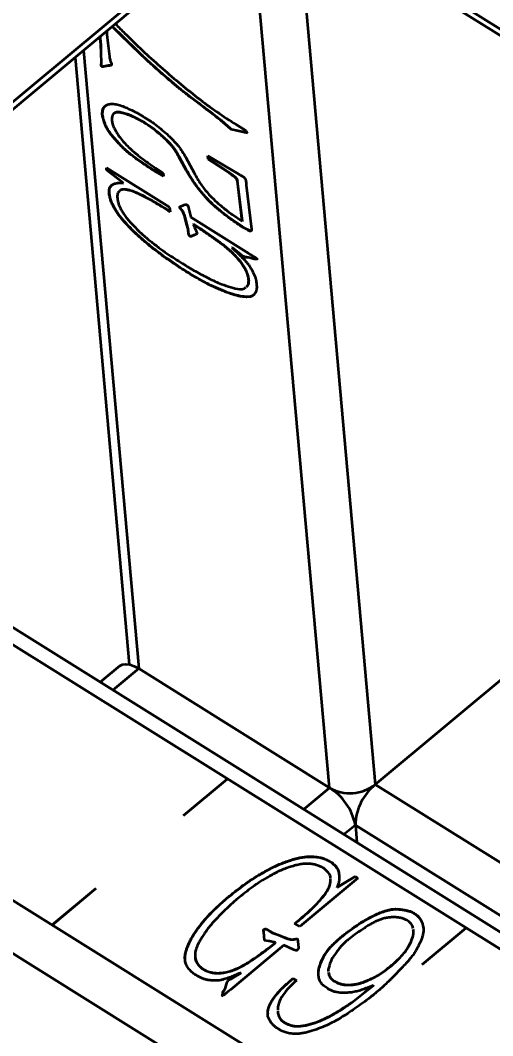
# Model space of a CAD drawing. Header units: millimetres. Extents: x 0 to 14850, y 0 to 10716.
# Drawn here: x 6402 to 6888, y 8646 to 9688 of the extents above; entities that cross this region are included whole.
import ezdxf

# ---------------------------------------------------------------- set-up
doc = ezdxf.new("R2010")
doc.units = ezdxf.units.MM
doc.header["$LTSCALE"] = 50
doc.layers.add('迈迪拼图', color=7, linetype='Continuous', lineweight=0)
doc.styles.add('SLDTEXTSTYLE4', font='SIMSUN.TTC')
doc.dimstyles.new('SLDDIMSTYLE0', dxfattribs={"dimtxt": 175, "dimasz": 175, "dimexe": 0, "dimexo": 0.0625, "dimgap": 43.75, "dimtad": 2, "dimlfac": 0.3, "dimrnd": 1e-09, "dimzin": 12, "dimdsep": 46, "dimtxsty": 'SLDTEXTSTYLE4', "dimsah": 1, "dimcen": 0.09, "dimadec": 0, "dimazin": 3, "dimtfac": 1, "dimtdec": 3, "dimtofl": 0, "dimtmove": 0, "dimatfit": 3, "dimfxl": 0, "dimfrac": 2, "dimtolj": 1, "dimtzin": 12, "dimarcsym": 0})

# ---------------------------------------------------------------- blocks, each defined once
blk = doc.blocks.new('_D_1')
at = {"layer": '迈迪拼图'}
for p, q in [((6609.8, 10380.1), (6072.1, 10715.7)), ((1944.5, 7226.8), (6108.9, 10692.8)), ((2445.4, 6914.1), (1907.8, 7249.7))]:
    blk.add_line(p, q, dxfattribs=at)
for points in [[(6108.9, 10692.8), (5973.5, 10615.1), (6007.9, 10573.7)], [(1944.5, 7226.8), (2079.9, 7304.4), (2045.5, 7345.8)]]:
    blk.add_solid(points, dxfattribs=at)
at = {"layer": '迈迪拼图', "insert": (3739.9, 8986), "char_height": 175, "attachment_point": 1, "rotation": 39.7708, "style": 'SLDTEXTSTYLE4'}
blk.add_mtext('1850', dxfattribs=at)

msp = doc.modelspace()

# ---------------------------------------------------------------- linework, layer by layer
at = {"color": 8, "linetype": 'Continuous', "lineweight": 35}
for p, q in [((6024.099, 9296.133), (6660.376, 9825.71)), ((6660.376, 9825.71), (8275.575, 8817.471)), ((6719.995, 8900.471), (6639.487, 9800.64)), ((6686.608, 9802.828), (6767.004, 8903.913)), ((6467.256, 9657.291), (6524.002, 9022.813)), ((7409.73, 8096.823), (5659.155, 9189.568)), ((6524.002, 9022.813), (6497.411, 9000.682)), ((6693.404, 8878.339), (6719.995, 8900.471)), ((6767.004, 8903.913), (7688.398, 8328.76)), ((6746.545, 8862.238), (6734.825, 8852.483)), ((7651.018, 8297.648), (6746.545, 8862.238))]:
    msp.add_line(p, q, dxfattribs=at)
at = {"color": 7, "linetype": 'Continuous', "lineweight": 35}
for p, q in [((6029.375, 9292.84), (6657.201, 9815.383)), ((6665.235, 9816.169), (8271.106, 8813.752)), ((6504.583, 9673.93), (6496.614, 9681.726)), ((6504.809, 9674.117), (6496.839, 9681.913)), ((6504.809, 9674.117), (6504.583, 9673.93)), ((6526.64, 9652.535), (6504.583, 9673.93)), ((6526.865, 9652.722), (6504.809, 9674.117)), ((6492.55, 9661.952), (6493.974, 9650.895)), ((6458.618, 9650.102), (6514.344, 9027.022)), ((6485.604, 9653.497), (6485.379, 9653.31)), ((6485.619, 9645.754), (6485.379, 9653.31)), ((6485.844, 9645.941), (6485.604, 9653.497)), ((6526.865, 9652.722), (6526.64, 9652.535)), ((6485.524, 9641.577), (6485.619, 9645.754)), ((6485.749, 9641.764), (6485.524, 9641.577)), ((6485.844, 9645.941), (6485.619, 9645.754)), ((6485.749, 9641.764), (6485.844, 9645.941)), ((6492.772, 9641.477), (6487.441, 9640.38)), ((6487.666, 9640.567), (6487.441, 9640.38)), ((6492.997, 9641.664), (6487.666, 9640.567)), ((6492.997, 9641.664), (6492.772, 9641.477)), ((6494.831, 9646.563), (6495.992, 9643.704)), ((6486.825, 9591.883), (6486.6, 9591.696)), ((6516.159, 9590.299), (6515.934, 9590.112)), ((6608.919, 9585.215), (6608.694, 9585.028)), ((6615.563, 9579.045), (6608.694, 9585.028)), ((6615.788, 9579.232), (6608.919, 9585.215)), ((6615.788, 9579.232), (6615.563, 9579.045)), ((6624.198, 9581.061), (6634.492, 9574.635)), ((6619.454, 9576.097), (6619.229, 9575.909)), ((6635.591, 9572.475), (6619.229, 9575.909)), ((6635.457, 9572.737), (6619.454, 9576.097)), ((6634.492, 9574.635), (6635.591, 9572.475)), ((6565.895, 9547.61), (6565.67, 9547.423)), ((6572.741, 9534.315), (6565.67, 9547.423)), ((6572.966, 9534.503), (6565.895, 9547.61)), ((6572.496, 9547.179), (6580.899, 9531.546)), ((6595.166, 9548.908), (6626.694, 9530.294)), ((6595.445, 9545.783), (6595.166, 9548.908)), ((6595.67, 9545.971), (6595.421, 9548.757)), ((6595.67, 9545.971), (6595.445, 9545.783)), ((6616.399, 9531.856), (6595.445, 9545.783)), ((6616.624, 9532.044), (6595.67, 9545.971)), ((6490.833, 9536.862), (6555.76, 9496.334)), ((6491.074, 9534.17), (6490.833, 9536.862)), ((6491.299, 9534.357), (6491.09, 9536.703)), ((6527.473, 9542.125), (6527.248, 9541.938)), ((6541.303, 9536.553), (6549.237, 9531.412)), ((6491.299, 9534.357), (6491.074, 9534.17)), ((6508.319, 9520.864), (6491.074, 9534.17)), ((6508.544, 9521.051), (6491.299, 9534.357)), ((6549.237, 9531.412), (6549.541, 9528.022)), ((6572.966, 9534.503), (6572.741, 9534.315)), ((6616.624, 9532.044), (6616.399, 9531.856)), ((6504.645, 9521.462), (6508.319, 9520.864)), ((6508.544, 9521.051), (6508.319, 9520.864)), ((6625.553, 9523.269), (6625.328, 9523.081)), ((6630.339, 9482.042), (6625.328, 9523.081)), ((6630.564, 9482.23), (6625.553, 9523.269)), ((6634.503, 9519.049), (6639.703, 9473.655)), ((6493.868, 9510.503), (6493.643, 9510.316)), ((6555.76, 9496.334), (6556.431, 9491.459)), ((6565.472, 9496.423), (6571.367, 9499.082)), ((6568.008, 9493.553), (6565.472, 9496.423)), ((6568.233, 9493.74), (6565.751, 9496.549)), ((6568.233, 9493.74), (6568.008, 9493.553)), ((6574.911, 9497.309), (6575.299, 9495.592)), ((6575.299, 9495.592), (6577.483, 9486.163)), ((6571.628, 9486.129), (6571.403, 9485.941)), ((6573.133, 9479.338), (6571.403, 9485.941)), ((6573.358, 9479.525), (6571.628, 9486.129)), ((6577.483, 9486.163), (6637.156, 9448.914)), ((6618.145, 9484.678), (6617.92, 9484.491)), ((6620.251, 9488.779), (6630.339, 9482.042)), ((6573.358, 9479.525), (6573.133, 9479.338)), ((6574.724, 9473.92), (6573.133, 9479.338)), ((6574.949, 9474.107), (6573.358, 9479.525)), ((6574.949, 9474.107), (6574.724, 9473.92)), ((6575.206, 9468.535), (6574.724, 9473.92)), ((6575.431, 9468.723), (6574.949, 9474.107)), ((6580.187, 9478.872), (6579.962, 9478.684)), ((6587.189, 9473.953), (6579.962, 9478.684)), ((6587.414, 9474.141), (6580.187, 9478.872)), ((6582.55, 9472.613), (6584.21, 9469.034)), ((6587.414, 9474.141), (6587.189, 9473.953)), ((6630.564, 9482.23), (6630.339, 9482.042)), ((6575.431, 9468.723), (6575.206, 9468.535)), ((6584.21, 9469.034), (6578.56, 9466.63)), ((6578.785, 9466.817), (6578.56, 9466.63)), ((6584.175, 9469.11), (6578.785, 9466.817)), ((6619.901, 9454.929), (6619.676, 9454.742)), ((6628.421, 9448.028), (6619.676, 9454.742)), ((6628.646, 9448.215), (6619.901, 9454.929)), ((6549.89, 9445.876), (6549.665, 9445.689)), ((6628.646, 9448.215), (6628.421, 9448.028)), ((6630.861, 9445.845), (6628.421, 9448.028)), ((6631.086, 9446.032), (6628.646, 9448.215)), ((6631.086, 9446.032), (6630.861, 9445.845)), ((6634.571, 9444.924), (6634.346, 9444.737)), ((6638.247, 9444.216), (6634.346, 9444.737)), ((6638.472, 9444.404), (6634.571, 9444.924)), ((6638.472, 9444.404), (6638.247, 9444.216)), ((6641.269, 9443.397), (6638.247, 9444.216)), ((6641.495, 9443.584), (6638.472, 9444.404)), ((6641.495, 9443.584), (6641.269, 9443.397)), ((6637.175, 9421.048), (6636.95, 9420.86)), ((7615.544, 8285.085), (5859.692, 9381.123)), ((7635.246, 8290.422), (5879.395, 9386.46)), ((5679.613, 9231.243), (7435.464, 8135.204)), ((6767.004, 8903.913), (6947.083, 9053.794)), ((6504.729, 9025.494), (6484.558, 9008.705)), ((6524.002, 9022.813), (6719.995, 8900.471)), ((6614.885, 8909.389), (6570.079, 8872.097)), ((6570.104, 8872.081), (6614.909, 8909.374)), ((6614.909, 8909.374), (6614.885, 8909.389)), ((6614.888, 8909.356), (6614.885, 8909.389)), ((6570.079, 8872.097), (6570.104, 8872.081)), ((6746.545, 8862.238), (6748.162, 8844.158)), ((6720.66, 8824.704), (6720.64, 8824.933)), ((6749.108, 8807.781), (6689.453, 8758.13)), ((6727.734, 8798.367), (6746.232, 8809.576)), ((6727.754, 8798.138), (6746.253, 8809.346)), ((6746.232, 8809.576), (6749.108, 8807.781)), ((6746.253, 8809.346), (6746.232, 8809.576)), ((6746.253, 8809.346), (6748.959, 8807.657)), ((6480.062, 8797.175), (6435.256, 8759.883)), ((6435.281, 8759.867), (6480.086, 8797.16)), ((6480.086, 8797.16), (6480.062, 8797.175)), ((6480.065, 8797.142), (6480.062, 8797.175)), ((6638.223, 8804.951), (6638.202, 8805.181)), ((6729.339, 8802.496), (6727.734, 8798.367)), ((6727.754, 8798.138), (6727.734, 8798.367)), ((6805.287, 8772.496), (6805.266, 8772.725)), ((6435.256, 8759.883), (6435.281, 8759.867)), ((6655.235, 8755.451), (6660.986, 8751.861)), ((6655.256, 8755.221), (6655.235, 8755.451)), ((6655.256, 8755.221), (6661.007, 8751.632)), ((6689.453, 8758.13), (6684.184, 8761.086)), ((6747.899, 8758.96), (6747.878, 8759.189)), ((6859.876, 8756.46), (6815.07, 8719.168)), ((6815.095, 8719.153), (6859.901, 8756.445)), ((6859.901, 8756.445), (6859.876, 8756.46)), ((6859.879, 8756.427), (6859.876, 8756.46)), ((6653.351, 8743.8), (6652.35, 8752.739)), ((6657.531, 8743.091), (6653.351, 8743.8)), ((6660.986, 8751.861), (6667.068, 8749.632)), ((6661.007, 8751.632), (6660.986, 8751.861)), ((6661.007, 8751.632), (6667.088, 8749.403)), ((6667.068, 8749.632), (6674.424, 8746.655)), ((6667.088, 8749.403), (6667.068, 8749.632)), ((6667.088, 8749.403), (6674.445, 8746.426)), ((6674.445, 8746.426), (6674.424, 8746.655)), ((6683.279, 8744.977), (6686.952, 8745.914)), ((6683.299, 8744.747), (6683.279, 8744.977)), ((6683.299, 8744.747), (6686.972, 8745.685)), ((6686.952, 8745.914), (6688.154, 8736.47)), ((6686.972, 8745.685), (6686.952, 8745.914)), ((6686.972, 8745.685), (6688.174, 8736.241)), ((6673.032, 8738.878), (6618.204, 8693.245)), ((6657.692, 8736.245), (6664.562, 8741.601)), ((6657.713, 8736.016), (6657.692, 8736.245)), ((6657.713, 8736.016), (6664.582, 8741.371)), ((6664.582, 8741.371), (6664.562, 8741.601)), ((6683.46, 8734.269), (6673.032, 8738.878)), ((6685.357, 8733.418), (6683.46, 8734.269)), ((6588.989, 8715.113), (6588.969, 8715.343)), ((6784.627, 8718.694), (6784.606, 8718.923)), ((6815.07, 8719.168), (6815.095, 8719.153)), ((6616.681, 8703.507), (6619.612, 8704.861)), ((6616.702, 8703.278), (6616.681, 8703.507)), ((6616.702, 8703.278), (6619.632, 8704.631)), ((6619.612, 8704.861), (6628.957, 8710.571)), ((6619.632, 8704.631), (6619.612, 8704.861)), ((6619.632, 8704.631), (6628.978, 8710.342)), ((6628.978, 8710.342), (6628.957, 8710.571)), ((6678.08, 8701.096), (6682.711, 8704.95)), ((6678.1, 8700.866), (6682.732, 8704.721)), ((6682.711, 8704.95), (6686.084, 8702.845)), ((6682.732, 8704.721), (6682.711, 8704.95)), ((6682.732, 8704.721), (6686.104, 8702.616)), ((6726.341, 8701.205), (6726.32, 8701.434)), ((6611.345, 8692.396), (6613.008, 8695.538)), ((6611.366, 8692.167), (6611.345, 8692.396)), ((6611.366, 8692.167), (6613.029, 8695.309)), ((6613.008, 8695.538), (6614.594, 8700.012)), ((6613.029, 8695.309), (6613.008, 8695.538)), ((6613.029, 8695.309), (6614.614, 8699.783)), ((6614.614, 8699.783), (6614.594, 8700.012)), ((6678.1, 8700.866), (6678.08, 8701.096)), ((6756.255, 8690.777), (6765.082, 8697.761)), ((6756.276, 8690.547), (6765.102, 8697.532)), ((6765.102, 8697.532), (6765.082, 8697.761)), ((6742.813, 8680.261), (6756.255, 8690.777)), ((6742.833, 8680.031), (6756.276, 8690.547)), ((6756.276, 8690.547), (6756.255, 8690.777)), ((6742.833, 8680.031), (6742.813, 8680.261))]:
    msp.add_line(p, q, dxfattribs=at)
at = {"color": 7, "linetype": 'Continuous', "lineweight": 35, "flags": 128}
msp.add_lwpolyline([(6504.729, 9025.494), (6507.279, 9026.908), (6510.736, 9027.444), (6514.782, 9026.92), (6519.262, 9025.356), (6524.002, 9022.813)], dxfattribs=at)
at = {"color": 7, "linetype": 'Continuous', "lineweight": 35}
for centre, radius, start, end in [((6740.924, 8937.353), 42.407, 240.426112, 307.950004), ((6689.294, 8850.815), 58.38, 11.283682, 58.272588), ((6802.183, 8860.784), 55.657, 129.203712, 178.503406)]:
    msp.add_arc(centre, radius, start, end, dxfattribs=at)
for points, knots in [([(6499.977, 9684.525), (6503.173, 9681.344), (6512.356, 9672.204), (6527.561, 9657.118), (6546.086, 9640.514), (6565.047, 9624.226), (6584.48, 9608.559), (6604.36, 9593.687), (6617.586, 9585.269), (6624.198, 9581.061)], [0, 0, 0, 0, 0.07993006, 0.22972133, 0.37951327, 0.52932011, 0.68624732, 0.84314757, 1, 1, 1, 1]), ([(6485.379, 9653.31), (6485.355, 9655.071), (6485.309, 9658.413), (6485.073, 9663.28), (6484.74, 9667.676), (6484.365, 9670.524), (6484.191, 9671.846)], [0, 0, 0, 0, 0.29488248, 0.55938563, 0.79549287, 1, 1, 1, 1]), ([(6485.604, 9653.497), (6485.58, 9655.259), (6485.534, 9658.601), (6485.298, 9663.467), (6484.966, 9667.863), (6484.59, 9670.711), (6484.416, 9672.034)], [0, 0, 0, 0, 0.29488248, 0.55938563, 0.79549287, 1, 1, 1, 1]), ([(6491.116, 9677.149), (6491.214, 9675.924), (6491.619, 9670.904), (6492.149, 9665.806), (6492.55, 9661.952)], [0, 0, 0, 0, 0.24404147, 1, 1, 1, 1]), ([(6493.974, 9650.895), (6494.058, 9650.096), (6494.202, 9648.724), (6494.646, 9647.199), (6494.831, 9646.563)], [0, 0, 0, 0, 0.5823994, 1, 1, 1, 1]), ([(6608.694, 9585.028), (6607.253, 9586.148), (6604.181, 9588.535), (6599.276, 9592.328), (6593.782, 9596.497), (6587.931, 9600.929), (6582.189, 9605.303), (6576.994, 9609.256), (6572.591, 9612.668), (6568.705, 9615.685), (6564.822, 9618.815), (6560.396, 9622.546), (6555.158, 9627), (6549.304, 9632.05), (6543.259, 9637.385), (6537.37, 9642.613), (6531.878, 9647.646), (6528.345, 9650.943), (6526.64, 9652.535)], [0, 0, 0, 0, 0.05224344, 0.1113945, 0.1778101, 0.25113755, 0.3231937, 0.3857301, 0.43924128, 0.48281496, 0.52663485, 0.58051251, 0.64479491, 0.71866585, 0.79560138, 0.86789831, 0.93624763, 1, 1, 1, 1]), ([(6608.919, 9585.215), (6607.478, 9586.335), (6604.406, 9588.723), (6599.501, 9592.516), (6594.007, 9596.684), (6588.156, 9601.117), (6582.414, 9605.49), (6577.219, 9609.443), (6572.816, 9612.855), (6568.93, 9615.872), (6565.047, 9619.003), (6560.621, 9622.733), (6555.383, 9627.188), (6549.529, 9632.237), (6543.484, 9637.572), (6537.596, 9642.8), (6532.103, 9647.833), (6528.57, 9651.131), (6526.865, 9652.722)], [0, 0, 0, 0, 0.05224344, 0.1113945, 0.1778101, 0.25113755, 0.3231937, 0.3857301, 0.43924128, 0.48281496, 0.52663485, 0.58051251, 0.64479491, 0.71866585, 0.79560138, 0.86789831, 0.93624763, 1, 1, 1, 1]), ([(6487.441, 9640.38), (6487.198, 9640.364), (6486.826, 9640.339), (6486.248, 9640.386), (6485.738, 9640.973), (6485.607, 9641.342), (6485.524, 9641.577)], [0, 0, 0, 0, 0.39423952, 0.60342015, 0.74829009, 1, 1, 1, 1]), ([(6487.666, 9640.567), (6487.423, 9640.551), (6487.051, 9640.526), (6486.473, 9640.573), (6485.964, 9641.16), (6485.832, 9641.53), (6485.749, 9641.764)], [0, 0, 0, 0, 0.39423952, 0.60342015, 0.74829009, 1, 1, 1, 1]), ([(6496.111, 9642.374), (6496.029, 9642.253), (6495.818, 9641.938), (6495.09, 9641.762), (6494.1, 9641.527), (6493.248, 9641.495), (6492.772, 9641.477)], [0, 0, 0, 0, 0.13050209, 0.33666025, 0.62890443, 1, 1, 1, 1]), ([(6496.336, 9642.562), (6496.254, 9642.44), (6496.043, 9642.126), (6495.315, 9641.95), (6494.325, 9641.714), (6493.474, 9641.682), (6492.997, 9641.664)], [0, 0, 0, 0, 0.13050209, 0.33666025, 0.62890443, 1, 1, 1, 1]), ([(6495.992, 9643.704), (6496.074, 9643.412), (6496.217, 9642.902), (6496.142, 9642.532), (6496.111, 9642.374)], [0, 0, 0, 0, 0.57331335, 1, 1, 1, 1]), ([(6486.6, 9591.696), (6486.59, 9592.437), (6486.572, 9593.901), (6486.944, 9595.797), (6487.502, 9597.525), (6488.708, 9599.41), (6490.71, 9601.231), (6493.424, 9602.171), (6495.969, 9602.4), (6498.154, 9602.306), (6500.604, 9601.927), (6504.225, 9601.085), (6509.066, 9599.539), (6515.256, 9596.768), (6521.723, 9593.409), (6528.377, 9589.574), (6534.98, 9585.51), (6539.322, 9582.457), (6541.419, 9580.983)], [0, 0, 0, 0, 0.035668272, 0.070479404, 0.105752699, 0.14113151, 0.212426602, 0.283055132, 0.319966597, 0.358232181, 0.39927559, 0.442882083, 0.533149794, 0.6237359, 0.717188265, 0.814695347, 0.910521743, 1, 1, 1, 1]), ([(6486.825, 9591.883), (6486.92, 9593.524), (6487.11, 9596.807), (6488.468, 9599.416), (6489.709, 9600.142), (6489.849, 9600.224)], [0, 0, 0, 0, 0.46989921, 0.93993135, 1, 1, 1, 1]), ([(6527.248, 9541.938), (6525.89, 9542.868), (6523.263, 9544.666), (6519.46, 9547.461), (6515.927, 9550.154), (6512.587, 9552.873), (6509.296, 9555.782), (6505.944, 9559.101), (6502.423, 9562.802), (6498.88, 9566.808), (6495.541, 9570.881), (6492.744, 9574.825), (6490.564, 9578.511), (6489.111, 9581.864), (6488.15, 9584.831), (6487.427, 9587.446), (6486.831, 9589.75), (6486.674, 9591.073), (6486.6, 9591.696)], [0, 0, 0, 0, 0.07739329, 0.14966975, 0.2168726, 0.27926888, 0.34156598, 0.40830718, 0.48034243, 0.55775938, 0.6332927, 0.70125462, 0.76230777, 0.81955094, 0.8730981, 0.92088682, 0.96272162, 1, 1, 1, 1]), ([(6527.473, 9542.125), (6526.115, 9543.055), (6523.489, 9544.854), (6519.685, 9547.649), (6516.152, 9550.341), (6512.812, 9553.06), (6509.521, 9555.969), (6506.169, 9559.288), (6502.648, 9562.989), (6499.105, 9566.995), (6495.767, 9571.069), (6492.969, 9575.013), (6490.789, 9578.698), (6489.336, 9582.052), (6488.375, 9585.018), (6487.652, 9587.633), (6487.056, 9589.938), (6486.899, 9591.26), (6486.825, 9591.883)], [0, 0, 0, 0, 0.07739329, 0.14966975, 0.2168726, 0.27926888, 0.34156598, 0.40830718, 0.48034243, 0.55775938, 0.6332927, 0.70125462, 0.76230777, 0.81955094, 0.8730981, 0.92088682, 0.96272162, 1, 1, 1, 1]), ([(6515.934, 9590.112), (6514.61, 9590.63), (6512.026, 9591.64), (6508.325, 9592.801), (6504.982, 9593.426), (6501.889, 9593.777), (6499.279, 9593.406), (6497.493, 9591.895), (6496.43, 9589.44), (6496.406, 9587.176), (6496.394, 9585.99)], [0, 0, 0, 0, 0.13761604, 0.26839697, 0.39555871, 0.51663673, 0.63237463, 0.74612586, 0.8670581, 1, 1, 1, 1]), ([(6516.159, 9590.299), (6514.357, 9591.009), (6510.752, 9592.429), (6505.739, 9593.554), (6501.179, 9594.226), (6499.263, 9593.089), (6498.426, 9592.593)], [0, 0, 0, 0, 0.26498235, 0.52980724, 0.79465393, 1, 1, 1, 1]), ([(6565.67, 9547.423), (6565.08, 9548.486), (6563.948, 9550.527), (6562.177, 9553.491), (6560.333, 9556.193), (6558.415, 9558.758), (6556.233, 9561.336), (6553.575, 9564.02), (6550.439, 9567.032), (6545.59, 9571.304), (6539.221, 9576.558), (6531.457, 9581.896), (6523.664, 9586.499), (6518.55, 9588.889), (6515.934, 9590.112)], [0, 0, 0, 0, 0.05297535, 0.10165906, 0.14762445, 0.18948873, 0.23400071, 0.28620669, 0.34667593, 0.41674083, 0.56269102, 0.70505801, 0.84909115, 1, 1, 1, 1]), ([(6565.895, 9547.61), (6565.305, 9548.674), (6564.173, 9550.715), (6562.402, 9553.678), (6560.558, 9556.38), (6558.64, 9558.945), (6556.458, 9561.523), (6553.8, 9564.208), (6550.664, 9567.219), (6545.815, 9571.491), (6539.447, 9576.746), (6531.682, 9582.084), (6523.889, 9586.686), (6518.776, 9589.076), (6516.159, 9590.299)], [0, 0, 0, 0, 0.05297535, 0.10165906, 0.14762445, 0.18948873, 0.23400071, 0.28620669, 0.34667593, 0.41674083, 0.56269102, 0.70505801, 0.84909115, 1, 1, 1, 1]), ([(6496.394, 9585.99), (6496.446, 9585.329), (6496.55, 9584.011), (6497.047, 9581.834), (6497.891, 9579.491), (6499.334, 9576.206), (6501.861, 9571.872), (6505.556, 9566.664), (6509.951, 9561.538), (6514.956, 9556.548), (6520.596, 9551.669), (6526.889, 9546.595), (6533.883, 9541.503), (6538.759, 9538.25), (6541.303, 9536.553)], [0, 0, 0, 0, 0.03910983, 0.07800729, 0.11696477, 0.15779616, 0.24060817, 0.32726753, 0.41765048, 0.51247808, 0.61641783, 0.73222231, 0.86027055, 1, 1, 1, 1]), ([(6541.419, 9580.983), (6543.592, 9579.292), (6547.959, 9575.896), (6553.282, 9571.091), (6557.367, 9567.207), (6560.128, 9564.337), (6562.583, 9561.604), (6565.491, 9557.998), (6568.924, 9553.215), (6571.267, 9549.255), (6572.496, 9547.179)], [0, 0, 0, 0, 0.186385054, 0.374581131, 0.466217412, 0.549773939, 0.627613389, 0.698084356, 0.841743162, 1, 1, 1, 1]), ([(6619.229, 9575.909), (6618.757, 9576.334), (6617.925, 9577.082), (6616.831, 9578.009), (6616.083, 9578.642), (6615.696, 9578.942), (6615.563, 9579.045)], [0, 0, 0, 0, 0.39002446, 0.68679668, 0.89313396, 1, 1, 1, 1]), ([(6619.454, 9576.097), (6618.982, 9576.521), (6618.15, 9577.269), (6617.056, 9578.197), (6616.308, 9578.829), (6615.921, 9579.13), (6615.788, 9579.232)], [0, 0, 0, 0, 0.39002446, 0.68679668, 0.89313396, 1, 1, 1, 1]), ([(6549.541, 9528.022), (6548.399, 9528.668), (6546.224, 9529.901), (6543.1, 9531.72), (6540.288, 9533.422), (6536.873, 9535.498), (6532.564, 9538.274), (6529.08, 9540.674), (6527.248, 9541.938)], [0, 0, 0, 0, 0.15459008, 0.29471376, 0.42200728, 0.53336569, 0.75452059, 1, 1, 1, 1]), ([(6549.766, 9528.209), (6548.624, 9528.856), (6546.449, 9530.088), (6543.325, 9531.907), (6540.513, 9533.609), (6537.098, 9535.685), (6532.789, 9538.461), (6529.305, 9540.862), (6527.473, 9542.125)], [0, 0, 0, 0, 0.15459008, 0.29471376, 0.42200728, 0.53336569, 0.75452059, 1, 1, 1, 1]), ([(6617.92, 9484.491), (6616.566, 9485.492), (6613.958, 9487.422), (6610.187, 9490.39), (6606.689, 9493.219), (6603.448, 9495.97), (6600.477, 9498.589), (6597.782, 9501.134), (6595.341, 9503.543), (6592.548, 9506.617), (6589.481, 9510.223), (6586.165, 9514.217), (6583.331, 9517.838), (6580.177, 9522.228), (6576.674, 9527.693), (6574.075, 9532.068), (6572.741, 9534.315)], [0, 0, 0, 0, 0.078821468, 0.151837508, 0.22038219, 0.283869073, 0.343075625, 0.396830801, 0.446619641, 0.492369416, 0.575321751, 0.649668142, 0.715031889, 0.772691544, 0.883272613, 1, 1, 1, 1]), ([(6618.145, 9484.678), (6616.791, 9485.68), (6614.183, 9487.609), (6610.412, 9490.577), (6606.914, 9493.407), (6603.673, 9496.157), (6600.702, 9498.777), (6598.007, 9501.321), (6595.566, 9503.73), (6592.773, 9506.804), (6589.707, 9510.41), (6586.39, 9514.404), (6583.556, 9518.026), (6580.402, 9522.416), (6576.899, 9527.88), (6574.301, 9532.256), (6572.966, 9534.503)], [0, 0, 0, 0, 0.078821468, 0.151837508, 0.22038219, 0.283869073, 0.343075625, 0.396830801, 0.446619641, 0.492369416, 0.575321751, 0.649668142, 0.715031889, 0.772691544, 0.883272613, 1, 1, 1, 1]), ([(6580.899, 9531.546), (6582.044, 9529.51), (6584.21, 9525.658), (6587.636, 9520.133), (6591.255, 9515.094), (6595.123, 9510.539), (6599.049, 9506.449), (6602.971, 9502.511), (6607.262, 9498.748), (6611.091, 9495.561), (6614.288, 9493.029), (6616.507, 9491.375), (6618.467, 9489.933), (6619.681, 9489.147), (6620.251, 9488.779)], [0, 0, 0, 0, 0.121118856, 0.229157247, 0.329517456, 0.427743947, 0.521998124, 0.610739678, 0.704466228, 0.813620264, 0.869251045, 0.918888731, 0.961936423, 1, 1, 1, 1]), ([(6625.328, 9523.081), (6625.268, 9523.608), (6625.16, 9524.544), (6624.029, 9526.048), (6622.774, 9527.022), (6621.22, 9528.314), (6619.018, 9529.931), (6617.343, 9531.162), (6616.399, 9531.856)], [0, 0, 0, 0, 0.153374469, 0.272425072, 0.364768731, 0.515435242, 0.726902986, 1, 1, 1, 1]), ([(6625.553, 9523.269), (6625.493, 9523.796), (6625.386, 9524.731), (6624.254, 9526.235), (6622.999, 9527.21), (6621.445, 9528.501), (6619.243, 9530.118), (6617.568, 9531.35), (6616.624, 9532.044)], [0, 0, 0, 0, 0.153374469, 0.272425072, 0.364768731, 0.515435242, 0.726902986, 1, 1, 1, 1]), ([(6626.694, 9530.294), (6627.305, 9529.948), (6628.375, 9529.343), (6629.783, 9528.494), (6630.762, 9527.885), (6631.561, 9527.368), (6632.291, 9526.705), (6633.103, 9525.949), (6633.69, 9524.794), (6633.926, 9523.439), (6634.316, 9521.4), (6634.435, 9519.909), (6634.503, 9519.049)], [0, 0, 0, 0, 0.1386529, 0.24250407, 0.31703939, 0.3597141, 0.42041649, 0.48589243, 0.53979333, 0.64003359, 0.79234884, 1, 1, 1, 1]), ([(6493.643, 9510.316), (6493.594, 9511.038), (6493.496, 9512.449), (6493.688, 9514.295), (6494.075, 9515.916), (6494.903, 9517.785), (6496.622, 9519.525), (6498.974, 9520.509), (6501.015, 9520.986), (6502.357, 9521.307), (6503.553, 9521.44), (6504.309, 9521.455), (6504.645, 9521.462)], [0, 0, 0, 0, 0.09357993, 0.18253261, 0.2691195, 0.35434016, 0.52851316, 0.7140203, 0.80625058, 0.88353287, 0.94813135, 1, 1, 1, 1]), ([(6493.868, 9510.503), (6493.809, 9512.644), (6493.71, 9516.24), (6495.63, 9517.964), (6496.406, 9518.661)], [0, 0, 0, 0, 0.59567465, 1, 1, 1, 1]), ([(6556.431, 9491.459), (6550.959, 9494.868), (6540.016, 9501.685), (6526.534, 9508.875), (6515.939, 9513.469), (6509.735, 9514.443), (6505.7, 9514.391), (6504.745, 9513.249), (6504.561, 9513.028)], [0, 0, 0, 0, 0.29314588, 0.58625943, 0.7328154, 0.8792008, 0.97667104, 1, 1, 1, 1]), ([(6556.656, 9491.646), (6551.184, 9495.055), (6540.241, 9501.872), (6526.759, 9509.063), (6516.164, 9513.656), (6509.96, 9514.631), (6505.925, 9514.579), (6504.97, 9513.436), (6504.786, 9513.215)], [0, 0, 0, 0, 0.29314588, 0.58625943, 0.7328154, 0.8792008, 0.97667104, 1, 1, 1, 1]), ([(6549.665, 9445.689), (6546.763, 9447.851), (6540.788, 9452.304), (6533.275, 9458.317), (6527.157, 9463.53), (6522.589, 9467.634), (6518.121, 9471.896), (6513.822, 9476.251), (6509.843, 9480.541), (6506.322, 9484.642), (6503.369, 9488.501), (6500.959, 9492.084), (6499.052, 9495.326), (6497.472, 9498.175), (6496.283, 9500.643), (6495.18, 9503.437), (6494.301, 9506.658), (6493.866, 9509.076), (6493.643, 9510.316)], [0, 0, 0, 0, 0.12694167, 0.26146112, 0.33017597, 0.39827101, 0.46610463, 0.53343436, 0.59774158, 0.65544754, 0.70739664, 0.75437986, 0.79661379, 0.83374279, 0.86530277, 0.8930548, 0.94516688, 1, 1, 1, 1]), ([(6549.89, 9445.876), (6546.989, 9448.038), (6541.013, 9452.491), (6533.5, 9458.504), (6527.382, 9463.717), (6522.814, 9467.821), (6518.346, 9472.083), (6514.047, 9476.439), (6510.068, 9480.729), (6506.547, 9484.83), (6503.594, 9488.689), (6501.184, 9492.271), (6499.277, 9495.514), (6497.697, 9498.363), (6496.508, 9500.83), (6495.405, 9503.624), (6494.526, 9506.845), (6494.091, 9509.263), (6493.868, 9510.503)], [0, 0, 0, 0, 0.12694167, 0.26146112, 0.33017597, 0.39827101, 0.46610463, 0.53343436, 0.59774158, 0.65544754, 0.70739664, 0.75437986, 0.79661379, 0.83374279, 0.86530277, 0.8930548, 0.94516688, 1, 1, 1, 1]), ([(6504.176, 9512.621), (6503.622, 9512.16), (6502.148, 9510.935), (6501.993, 9508.425), (6501.896, 9506.859)], [0, 0, 0, 0, 0.37605414, 1, 1, 1, 1]), ([(6501.896, 9506.859), (6501.991, 9505.804), (6502.175, 9503.756), (6503.032, 9500.388), (6504.351, 9496.933), (6506.105, 9493.354), (6508.391, 9489.626), (6511.274, 9485.732), (6514.675, 9481.626), (6518.581, 9477.418), (6522.784, 9473.19), (6527.144, 9469.1), (6531.551, 9465.171), (6537.424, 9460.334), (6544.578, 9454.828), (6552.903, 9448.908), (6560.931, 9443.608), (6566.203, 9440.28), (6568.832, 9438.62)], [0, 0, 0, 0, 0.04294049, 0.08334892, 0.12364606, 0.16327157, 0.20475914, 0.249858, 0.29949009, 0.35407887, 0.41151004, 0.46882914, 0.52599314, 0.58308569, 0.69441988, 0.79884753, 0.8996957, 1, 1, 1, 1]), ([(6571.403, 9485.941), (6571.296, 9486.399), (6571.017, 9487.59), (6570.161, 9489.655), (6569.325, 9491.773), (6568.375, 9493.056), (6568.008, 9493.553)], [0, 0, 0, 0, 0.19151749, 0.49874299, 0.80580006, 1, 1, 1, 1]), ([(6571.628, 9486.129), (6571.521, 9486.586), (6571.242, 9487.777), (6570.386, 9489.842), (6569.55, 9491.96), (6568.6, 9493.243), (6568.233, 9493.74)], [0, 0, 0, 0, 0.19151749, 0.49874299, 0.80580006, 1, 1, 1, 1]), ([(6571.367, 9499.082), (6571.673, 9499.131), (6572.253, 9499.225), (6573.347, 9498.717), (6574.304, 9498.118), (6574.742, 9497.535), (6574.911, 9497.309)], [0, 0, 0, 0, 0.31628752, 0.60162371, 0.84553076, 1, 1, 1, 1]), ([(6639.703, 9473.655), (6639.755, 9473.108), (6639.859, 9472.022), (6638.786, 9471.689), (6637.459, 9472.055), (6635.848, 9472.856), (6633.695, 9474.05), (6629.968, 9476.308), (6624.644, 9479.78), (6620.231, 9482.872), (6617.92, 9484.491)], [0, 0, 0, 0, 0.06957193, 0.13812929, 0.18421264, 0.25132385, 0.34119282, 0.45429293, 0.71429233, 1, 1, 1, 1]), ([(6639.356, 9472.171), (6639.27, 9472.1), (6638.928, 9471.818), (6637.739, 9472.237), (6634.841, 9473.631), (6628.227, 9477.678), (6622.178, 9481.878), (6618.145, 9484.678)], [0, 0, 0, 0, 0.02350643, 0.0933654, 0.16314669, 0.44205627, 1, 1, 1, 1]), ([(6579.962, 9478.684), (6580.256, 9477.955), (6580.785, 9476.642), (6581.563, 9474.886), (6582.098, 9473.599), (6582.423, 9472.89), (6582.55, 9472.613)], [0, 0, 0, 0, 0.36279874, 0.65247481, 0.86399134, 1, 1, 1, 1]), ([(6636.95, 9420.86), (6636.89, 9421.895), (6636.768, 9423.974), (6635.746, 9427.599), (6634.201, 9431.485), (6631.793, 9435.657), (6628.746, 9440.032), (6624.941, 9444.471), (6620.655, 9448.958), (6615.936, 9453.119), (6611.062, 9457.105), (6606.153, 9460.745), (6601.396, 9464.177), (6596.767, 9467.451), (6592.063, 9470.728), (6588.864, 9472.845), (6587.189, 9473.953)], [0, 0, 0, 0, 0.05592839, 0.11238408, 0.17075918, 0.23085144, 0.29537382, 0.36705118, 0.44366651, 0.5233505, 0.6053367, 0.68742428, 0.76680106, 0.84131129, 0.91689287, 1, 1, 1, 1]), ([(6637.175, 9421.048), (6637.115, 9422.082), (6636.994, 9424.161), (6635.971, 9427.786), (6634.426, 9431.672), (6632.018, 9435.844), (6628.971, 9440.219), (6625.167, 9444.658), (6620.88, 9449.145), (6616.161, 9453.307), (6611.287, 9457.293), (6606.378, 9460.933), (6601.621, 9464.365), (6596.992, 9467.638), (6592.288, 9470.915), (6589.089, 9473.032), (6587.414, 9474.141)], [0, 0, 0, 0, 0.05592839, 0.11238408, 0.17075918, 0.23085144, 0.29537382, 0.36705118, 0.44366651, 0.5233505, 0.6053367, 0.68742428, 0.76680106, 0.84131129, 0.91689287, 1, 1, 1, 1]), ([(6578.56, 9466.63), (6578.283, 9466.433), (6577.864, 9466.136), (6576.974, 9466.119), (6576.369, 9466.784), (6575.852, 9467.214), (6575.489, 9467.865), (6575.308, 9468.292), (6575.206, 9468.535)], [0, 0, 0, 0, 0.34768372, 0.52603303, 0.64727216, 0.74695402, 0.85593445, 1, 1, 1, 1]), ([(6578.785, 9466.817), (6578.508, 9466.621), (6578.089, 9466.324), (6577.199, 9466.307), (6576.594, 9466.971), (6576.077, 9467.402), (6575.714, 9468.052), (6575.534, 9468.48), (6575.431, 9468.723)], [0, 0, 0, 0, 0.34768372, 0.52603303, 0.64727216, 0.74695402, 0.85593445, 1, 1, 1, 1]), ([(6619.676, 9454.742), (6620.419, 9454.034), (6622.216, 9452.324), (6625.338, 9449.451), (6629.172, 9445.825), (6632.617, 9442.237), (6635.477, 9439.023), (6637.492, 9436.334), (6639.345, 9433.486), (6640.985, 9430.533), (6642.423, 9427.57), (6643.523, 9424.695), (6644.367, 9421.927), (6644.628, 9420.224), (6644.758, 9419.376)], [0, 0, 0, 0, 0.06656853, 0.16087663, 0.27692935, 0.4089062, 0.47861176, 0.54960677, 0.62194033, 0.69840811, 0.77559519, 0.84957493, 0.92511671, 1, 1, 1, 1]), ([(6644.758, 9419.376), (6644.967, 9417.852), (6645.382, 9414.812), (6644.852, 9411.061), (6643.615, 9408.026), (6642.017, 9406.101), (6640.313, 9405.052), (6638.711, 9404.536), (6636.844, 9404.201), (6634.644, 9404.127), (6632.143, 9404.279), (6629.296, 9404.668), (6626.105, 9405.296), (6622.586, 9406.135), (6618.754, 9407.29), (6614.632, 9408.727), (6610.253, 9410.433), (6604.184, 9413.044), (6596.742, 9416.531), (6587.95, 9421.177), (6579.104, 9426.361), (6569.825, 9432.011), (6559.917, 9438.4), (6553.134, 9443.223), (6549.665, 9445.689)], [0, 0, 0, 0, 0.04029717, 0.08034985, 0.11946331, 0.15760722, 0.17700726, 0.19757406, 0.22015149, 0.24427772, 0.2705181, 0.29898027, 0.33042579, 0.36424276, 0.40027546, 0.43765362, 0.47740955, 0.51865236, 0.59949348, 0.67353727, 0.74694795, 0.82694323, 0.91150874, 1, 1, 1, 1]), ([(6640.337, 9405.459), (6640.149, 9405.298), (6638.753, 9404.107), (6633.71, 9404.309), (6626.229, 9405.302), (6617.285, 9407.921), (6604.939, 9412.798), (6588.993, 9420.661), (6569.49, 9432.293), (6556.423, 9441.349), (6549.89, 9445.876)], [0, 0, 0, 0, 0.01187047, 0.08779082, 0.1891063, 0.29045516, 0.39182916, 0.59451438, 0.79727537, 1, 1, 1, 1]), ([(6634.346, 9444.737), (6633.738, 9444.816), (6632.658, 9444.955), (6631.408, 9445.574), (6630.861, 9445.845)], [0, 0, 0, 0, 0.56311582, 1, 1, 1, 1]), ([(6634.571, 9444.924), (6633.963, 9445.003), (6632.883, 9445.142), (6631.633, 9445.762), (6631.086, 9446.032)], [0, 0, 0, 0, 0.56311582, 1, 1, 1, 1]), ([(6637.156, 9448.914), (6637.842, 9448.489), (6639.132, 9447.69), (6640.921, 9446.534), (6642.43, 9445.563), (6643.63, 9444.781), (6644.575, 9444.168), (6645.158, 9443.654), (6645.611, 9443.38), (6645.795, 9442.825), (6644.599, 9443.201), (6643.733, 9442.97), (6642.419, 9443.11), (6641.59, 9443.317), (6641.269, 9443.397)], [0, 0, 0, 0, 0.14640709, 0.2751691, 0.38121808, 0.46708004, 0.53290469, 0.57648018, 0.60283423, 0.61081664, 0.67707546, 0.80099581, 0.92310323, 1, 1, 1, 1]), ([(6645.536, 9443.169), (6645.426, 9443.19), (6645.019, 9443.267), (6643.75, 9443.25), (6642.477, 9443.439), (6641.495, 9443.584)], [0, 0, 0, 0, 0.07781984, 0.28875592, 1, 1, 1, 1]), ([(6568.832, 9438.62), (6573.366, 9435.874), (6582.434, 9430.383), (6595.89, 9423.198), (6607.997, 9417.664), (6618.613, 9413.923), (6626.69, 9411.996), (6631.993, 9412.327), (6633.626, 9413.857), (6634.179, 9414.375)], [0, 0, 0, 0, 0.19040229, 0.38080934, 0.57113871, 0.71391716, 0.85647545, 0.95143425, 1, 1, 1, 1]), ([(6634.617, 9414.719), (6635.075, 9415.01), (6636.794, 9416.102), (6636.884, 9418.847), (6636.95, 9420.86)], [0, 0, 0, 0, 0.266416625, 1, 1, 1, 1]), ([(6634.842, 9414.906), (6635.3, 9415.197), (6637.02, 9416.289), (6637.109, 9419.034), (6637.175, 9421.048)], [0, 0, 0, 0, 0.266416625, 1, 1, 1, 1]), ([(6638.202, 8805.181), (6641.217, 8807.138), (6647.431, 8811.174), (6655.767, 8815.843), (6662.842, 8819.439), (6668.345, 8821.971), (6674.025, 8824.198), (6679.717, 8826.183), (6685.23, 8827.863), (6690.45, 8829.061), (6695.266, 8829.752), (6699.651, 8829.978), (6703.545, 8829.836), (6706.958, 8829.601), (6709.856, 8829.138), (6713.068, 8828.35), (6716.66, 8826.954), (6719.287, 8825.62), (6720.64, 8824.933)], [0, 0, 0, 0, 0.1268755, 0.26150967, 0.33022947, 0.39832941, 0.46635617, 0.53369075, 0.59775723, 0.65546735, 0.70742019, 0.75440679, 0.79664377, 0.83377544, 0.86579922, 0.89355325, 0.94516293, 1, 1, 1, 1]), ([(6638.223, 8804.951), (6641.238, 8806.909), (6647.452, 8810.944), (6655.787, 8815.613), (6662.862, 8819.21), (6668.365, 8821.741), (6674.046, 8823.969), (6679.737, 8825.954), (6685.25, 8827.634), (6690.47, 8828.832), (6695.287, 8829.523), (6699.672, 8829.748), (6703.565, 8829.606), (6706.979, 8829.372), (6709.877, 8828.909), (6713.089, 8828.12), (6716.68, 8826.724), (6719.307, 8825.391), (6720.66, 8824.704)], [0, 0, 0, 0, 0.1268755, 0.26150967, 0.33022947, 0.39832941, 0.46635617, 0.53369075, 0.59775723, 0.65546735, 0.70742019, 0.75440679, 0.79664377, 0.83377544, 0.86579922, 0.89355325, 0.94516293, 1, 1, 1, 1]), ([(6714.827, 8817.303), (6713.7, 8818.005), (6711.512, 8819.369), (6707.783, 8820.919), (6703.827, 8821.936), (6699.639, 8822.534), (6695.126, 8822.562), (6690.28, 8822.044), (6685.1, 8820.925), (6679.664, 8819.34), (6674.136, 8817.352), (6668.654, 8815.145), (6663.421, 8812.633), (6656.797, 8809.066), (6649.081, 8804.45), (6640.758, 8798.581), (6633.008, 8792.721), (6628.134, 8788.711), (6625.704, 8786.712)], [0, 0, 0, 0, 0.04295326, 0.0833737, 0.12325754, 0.16289483, 0.20439474, 0.24981156, 0.29920065, 0.35380566, 0.41125391, 0.46874835, 0.52579884, 0.58290836, 0.69435175, 0.79876645, 0.89966587, 1, 1, 1, 1]), ([(6721.04, 8807.857), (6721.042, 8807.889), (6721.151, 8809.715), (6719.283, 8813.225), (6716.313, 8815.943), (6714.827, 8817.303)], [0, 0, 0, 0, 0.00886263, 0.50387299, 1, 1, 1, 1]), ([(6720.64, 8824.933), (6721.408, 8824.433), (6722.906, 8823.456), (6724.783, 8821.78), (6726.371, 8820.033), (6728.105, 8817.543), (6729.441, 8814.028), (6729.928, 8810.327), (6729.802, 8807.399), (6729.791, 8805.478), (6729.608, 8803.879), (6729.422, 8802.922), (6729.339, 8802.496)], [0, 0, 0, 0, 0.09357054, 0.1825143, 0.2690925, 0.35430461, 0.52846014, 0.71500003, 0.80627002, 0.88354456, 0.94813655, 1, 1, 1, 1]), ([(6720.66, 8824.704), (6722.792, 8823.085), (6727.058, 8819.847), (6729.31, 8815.219), (6729.472, 8812.754), (6729.483, 8812.576)], [0, 0, 0, 0, 0.48111254, 0.96263411, 1, 1, 1, 1]), ([(6684.184, 8761.086), (6689.218, 8765.264), (6699.287, 8773.618), (6710.418, 8784.937), (6717.857, 8794.573), (6720.976, 8801.34), (6720.988, 8805.526), (6720.993, 8807.01)], [0, 0, 0, 0, 0.3055083, 0.61096709, 0.76360374, 0.91617318, 1, 1, 1, 1]), ([(6684.204, 8760.857), (6689.239, 8765.034), (6699.307, 8773.388), (6710.439, 8784.708), (6717.877, 8794.344), (6720.996, 8801.111), (6721.009, 8805.297), (6721.013, 8806.781)], [0, 0, 0, 0, 0.3055083, 0.61096709, 0.76360374, 0.91617318, 1, 1, 1, 1]), ([(6585.334, 8706.733), (6583.686, 8707.659), (6580.402, 8709.505), (6576.63, 8713.09), (6573.787, 8716.988), (6572.237, 8720.483), (6571.61, 8723.431), (6571.441, 8725.841), (6571.607, 8728.446), (6572.113, 8731.253), (6572.94, 8734.265), (6574.11, 8737.521), (6575.596, 8741.023), (6577.501, 8744.75), (6579.637, 8748.667), (6582.267, 8752.701), (6585.209, 8756.852), (6589.563, 8762.406), (6595.165, 8769.01), (6602.45, 8776.345), (6610.141, 8783.418), (6618.544, 8790.611), (6627.853, 8798.033), (6634.701, 8802.762), (6638.202, 8805.181)], [0, 0, 0, 0, 0.0403002, 0.08035589, 0.1194723, 0.15735705, 0.17675854, 0.19754225, 0.22012137, 0.24424942, 0.27049177, 0.29895608, 0.33040396, 0.36410791, 0.40024635, 0.43762732, 0.47738624, 0.51863216, 0.59947935, 0.67349709, 0.74692892, 0.82693022, 0.91150208, 1, 1, 1, 1]), ([(6571.57, 8724.472), (6571.698, 8726.856), (6572, 8732.46), (6575.616, 8741.079), (6580.552, 8750.21), (6589.005, 8761.859), (6601.511, 8775.643), (6618.796, 8791.021), (6631.748, 8800.308), (6638.223, 8804.951)], [0, 0, 0, 0, 0.07598051, 0.17860646, 0.2812826, 0.38397374, 0.58926835, 0.79465037, 1, 1, 1, 1]), ([(6625.704, 8786.712), (6622.559, 8784.017), (6616.045, 8778.434), (6608.537, 8771.009), (6602.674, 8764.871), (6598.674, 8760.362), (6595.122, 8756.026), (6592.11, 8751.862), (6589.544, 8747.941), (6587.243, 8744.387), (6585.489, 8741.137), (6584.073, 8738.215), (6583.079, 8735.528), (6582.261, 8733.038), (6581.958, 8730.683), (6581.844, 8727.83), (6582.235, 8724.577), (6583.533, 8721.053), (6585.708, 8717.907), (6587.861, 8716.213), (6588.969, 8715.343)], [0, 0, 0, 0, 0.12772602, 0.26455709, 0.33323675, 0.39828192, 0.45892292, 0.51622175, 0.56913463, 0.61693323, 0.65912117, 0.6964719, 0.73007193, 0.76120722, 0.79039145, 0.81747753, 0.86728566, 0.91198502, 0.95473253, 1, 1, 1, 1]), ([(6747.878, 8759.189), (6749.318, 8760.179), (6752.313, 8762.236), (6757.372, 8765.119), (6762.925, 8768.118), (6768.908, 8770.998), (6774.928, 8773.561), (6780.81, 8775.305), (6786.342, 8776.196), (6791.376, 8776.003), (6795.74, 8775.34), (6799.529, 8774.621), (6802.693, 8773.799), (6804.461, 8773.061), (6805.266, 8772.725)], [0, 0, 0, 0, 0.08966635, 0.18638738, 0.29094063, 0.4031913, 0.51188591, 0.60732465, 0.69241167, 0.77038975, 0.8410433, 0.90266654, 0.95567717, 1, 1, 1, 1]), ([(6747.899, 8758.96), (6749.339, 8759.95), (6752.333, 8762.007), (6757.392, 8764.889), (6762.946, 8767.889), (6768.928, 8770.768), (6774.949, 8773.331), (6780.831, 8775.076), (6786.363, 8775.966), (6791.397, 8775.774), (6795.761, 8775.11), (6799.55, 8774.392), (6802.714, 8773.57), (6804.482, 8772.832), (6805.287, 8772.496)], [0, 0, 0, 0, 0.08966635, 0.18638738, 0.29094063, 0.4031913, 0.51188591, 0.60732465, 0.69241167, 0.77038975, 0.8410433, 0.90266654, 0.95567717, 1, 1, 1, 1]), ([(6799.242, 8764.609), (6798.261, 8765.113), (6796.28, 8766.13), (6792.761, 8767.068), (6788.906, 8767.577), (6784.771, 8767.667), (6780.565, 8767.279), (6776.444, 8766.61), (6772.559, 8765.5), (6768.878, 8763.984), (6765.248, 8762.186), (6761.528, 8760.11), (6757.652, 8757.778), (6752.485, 8754.295), (6746.223, 8749.928), (6740.225, 8745.525), (6735.844, 8741.847), (6732.745, 8738.793), (6729.798, 8735.397), (6728.002, 8732.985), (6727.079, 8731.744)], [0, 0, 0, 0, 0.040168706, 0.081099244, 0.123548009, 0.169140664, 0.215834247, 0.260692223, 0.305023726, 0.348816158, 0.39509922, 0.44443498, 0.497588683, 0.554591245, 0.667741717, 0.772703892, 0.824584409, 0.879808144, 0.938216861, 1, 1, 1, 1]), ([(6805.266, 8772.725), (6806.415, 8772.024), (6808.778, 8770.58), (6811.253, 8768.309), (6812.973, 8766.137), (6814.038, 8764.109), (6815.132, 8761.808), (6815.931, 8759.162), (6816.519, 8756.299), (6816.53, 8753.24), (6816.076, 8750.047), (6814.658, 8745.638), (6812.285, 8740.167), (6809.554, 8734.671), (6806.739, 8730.152), (6803.805, 8726.377), (6800.271, 8722.137), (6796.186, 8717.676), (6792.025, 8713.358), (6788.328, 8709.492), (6785.234, 8706.307), (6781.888, 8702.847), (6777.639, 8698.844), (6772.319, 8694.132), (6767.024, 8689.66), (6763.636, 8686.803), (6762.104, 8685.511)], [0, 0, 0, 0, 0.03361717, 0.0691901, 0.08878648, 0.11055207, 0.13547831, 0.16315637, 0.19274161, 0.22296017, 0.25475021, 0.28831812, 0.35691058, 0.42400348, 0.46032317, 0.50236176, 0.55077353, 0.60523676, 0.65882423, 0.70463957, 0.74268336, 0.77260845, 0.8280586, 0.8900624, 0.95028416, 1, 1, 1, 1]), ([(6805.866, 8755.946), (6805.779, 8756.592), (6805.504, 8758.635), (6803.393, 8761.8), (6800.626, 8763.673), (6799.242, 8764.609)], [0, 0, 0, 0, 0.18787049, 0.59373405, 1, 1, 1, 1]), ([(6805.287, 8772.496), (6807.948, 8770.608), (6813.278, 8766.827), (6816.095, 8760.62), (6816.032, 8757.054), (6816.018, 8756.256)], [0, 0, 0, 0, 0.43643414, 0.87400018, 1, 1, 1, 1]), ([(6652.35, 8752.739), (6652.202, 8753.246), (6651.979, 8754.008), (6652.305, 8755.075), (6653.091, 8755.385), (6653.709, 8755.624), (6654.469, 8755.632), (6654.953, 8755.517), (6655.235, 8755.451)], [0, 0, 0, 0, 0.35048388, 0.52708431, 0.64707983, 0.75078317, 0.85477418, 1, 1, 1, 1]), ([(6652.161, 8753.568), (6652.147, 8753.628), (6652.094, 8753.856), (6652.156, 8754.258), (6652.342, 8754.802), (6653.016, 8755.127), (6653.719, 8755.405), (6654.53, 8755.395), (6655.014, 8755.279), (6655.256, 8755.221)], [0, 0, 0, 0, 0.05326978, 0.20253411, 0.34798941, 0.50864708, 0.67302888, 0.83636909, 1, 1, 1, 1]), ([(6708.82, 8709.351), (6708.774, 8709.724), (6708.341, 8713.198), (6710.591, 8719.89), (6714.564, 8728.969), (6721.136, 8737.437), (6729.344, 8745.063), (6738.294, 8752.246), (6744.697, 8756.722), (6747.899, 8758.96)], [0, 0, 0, 0, 0.01959219, 0.18282797, 0.34624725, 0.50959017, 0.67300396, 0.83650038, 1, 1, 1, 1]), ([(6718.184, 8694.352), (6716.785, 8695.232), (6714.022, 8696.971), (6711.032, 8700.419), (6709.116, 8704.441), (6708.626, 8708.243), (6708.668, 8711.578), (6709.144, 8714.368), (6709.801, 8717.384), (6711.207, 8721.674), (6713.626, 8727.107), (6717.015, 8732.393), (6720.435, 8736.519), (6723.434, 8739.751), (6726.952, 8743.062), (6732.162, 8747.59), (6739.091, 8753.056), (6744.982, 8757.168), (6747.878, 8759.189)], [0, 0, 0, 0, 0.054979992, 0.108608251, 0.164834406, 0.226513145, 0.26079007, 0.297739225, 0.337749571, 0.381500583, 0.471270876, 0.56121467, 0.608123172, 0.658337968, 0.712444576, 0.770162501, 0.887005988, 1, 1, 1, 1]), ([(6784.606, 8718.923), (6788.34, 8722.342), (6795.808, 8729.179), (6802.333, 8739.076), (6805.584, 8747.31), (6806.666, 8752.075), (6806.131, 8754.587), (6806.037, 8755.024)], [0, 0, 0, 0, 0.32203823, 0.64405814, 0.80508694, 0.96607507, 1, 1, 1, 1]), ([(6784.627, 8718.694), (6788.36, 8722.112), (6795.828, 8728.95), (6802.353, 8738.847), (6805.605, 8747.081), (6806.686, 8751.846), (6806.151, 8754.358), (6806.058, 8754.795)], [0, 0, 0, 0, 0.32203823, 0.64405814, 0.80508694, 0.96607507, 1, 1, 1, 1]), ([(6674.424, 8746.655), (6674.931, 8746.434), (6676.263, 8745.853), (6678.636, 8745.292), (6681.084, 8744.72), (6682.662, 8744.904), (6683.279, 8744.977)], [0, 0, 0, 0, 0.1914671, 0.50341413, 0.80585116, 1, 1, 1, 1]), ([(6674.445, 8746.426), (6674.952, 8746.205), (6676.284, 8745.624), (6678.657, 8745.062), (6681.105, 8744.49), (6682.682, 8744.675), (6683.299, 8744.747)], [0, 0, 0, 0, 0.1914671, 0.50341413, 0.80585116, 1, 1, 1, 1]), ([(6588.969, 8715.343), (6590.066, 8714.614), (6592.282, 8713.142), (6596.33, 8711.582), (6600.813, 8710.514), (6605.794, 8710.271), (6611.175, 8710.682), (6616.828, 8711.967), (6622.617, 8713.897), (6628.271, 8716.493), (6633.713, 8719.519), (6638.883, 8722.775), (6643.72, 8726.07), (6648.392, 8729.296), (6653.011, 8732.671), (6656.083, 8735.016), (6657.692, 8736.245)], [0, 0, 0, 0, 0.05592847, 0.11296138, 0.1707908, 0.23088314, 0.29540561, 0.36708307, 0.44344252, 0.52330691, 0.60529322, 0.68746741, 0.76684431, 0.84135464, 0.91689275, 1, 1, 1, 1]), ([(6588.989, 8715.113), (6590.087, 8714.385), (6592.303, 8712.913), (6596.351, 8711.353), (6600.834, 8710.285), (6605.815, 8710.042), (6611.196, 8710.452), (6616.848, 8711.738), (6622.638, 8713.667), (6628.292, 8716.264), (6633.734, 8719.289), (6638.904, 8722.546), (6643.741, 8725.841), (6648.412, 8729.067), (6653.031, 8732.441), (6656.103, 8734.787), (6657.713, 8736.016)], [0, 0, 0, 0, 0.05592847, 0.11296138, 0.1707908, 0.23088314, 0.29540561, 0.36708307, 0.44344252, 0.52330691, 0.60529322, 0.68746741, 0.76684431, 0.84135464, 0.91689275, 1, 1, 1, 1]), ([(6664.562, 8741.601), (6663.721, 8741.801), (6662.21, 8742.162), (6660.168, 8742.556), (6658.681, 8742.888), (6657.855, 8743.034), (6657.531, 8743.091)], [0, 0, 0, 0, 0.36279874, 0.65247481, 0.86399134, 1, 1, 1, 1]), ([(6688.154, 8736.47), (6688.124, 8736.05), (6688.067, 8735.251), (6687.244, 8734.278), (6686.363, 8733.547), (6685.638, 8733.454), (6685.357, 8733.418)], [0, 0, 0, 0, 0.316287521, 0.601623709, 0.845530755, 1, 1, 1, 1]), ([(6582.023, 8727.272), (6582.013, 8727.161), (6581.791, 8724.815), (6583.36, 8720.2), (6587.114, 8716.808), (6588.989, 8715.113)], [0, 0, 0, 0, 0.02429166, 0.51262625, 1, 1, 1, 1]), ([(6727.079, 8731.744), (6725.268, 8729.221), (6721.646, 8724.174), (6719.544, 8717.368), (6718.487, 8713.149), (6718.792, 8711.799), (6718.792, 8711.797)], [0, 0, 0, 0, 0.39993012, 0.79981908, 0.9998093, 1, 1, 1, 1]), ([(6726.32, 8701.434), (6727.281, 8700.933), (6729.172, 8699.947), (6732.407, 8698.975), (6735.797, 8698.388), (6739.335, 8698.243), (6742.87, 8698.45), (6746.318, 8698.866), (6749.639, 8699.533), (6752.869, 8700.464), (6756.181, 8701.608), (6759.576, 8703.119), (6763.322, 8704.771), (6767.22, 8706.823), (6771.402, 8709.156), (6775.644, 8712.028), (6780.136, 8715.277), (6783.077, 8717.676), (6784.606, 8718.923)], [0, 0, 0, 0, 0.05365225, 0.10556014, 0.15701902, 0.2094491, 0.2622053, 0.31305273, 0.36251206, 0.41211397, 0.46360716, 0.52089279, 0.58356159, 0.65246854, 0.72782724, 0.81011107, 0.9012498, 1, 1, 1, 1]), ([(6726.341, 8701.205), (6727.302, 8700.704), (6729.192, 8699.718), (6732.427, 8698.746), (6735.818, 8698.158), (6739.356, 8698.013), (6742.891, 8698.221), (6746.338, 8698.636), (6749.66, 8699.304), (6752.889, 8700.235), (6756.202, 8701.378), (6759.596, 8702.889), (6763.342, 8704.542), (6767.241, 8706.593), (6771.423, 8708.926), (6775.664, 8711.799), (6780.157, 8715.047), (6783.097, 8717.446), (6784.627, 8718.694)], [0, 0, 0, 0, 0.05365225, 0.10556014, 0.15701902, 0.2094491, 0.2622053, 0.31305273, 0.36251206, 0.41211397, 0.46360716, 0.52089279, 0.58356159, 0.65246854, 0.72782724, 0.81011107, 0.9012498, 1, 1, 1, 1]), ([(6628.957, 8710.571), (6628.005, 8710.204), (6625.715, 8709.321), (6621.931, 8707.576), (6617.069, 8705.69), (6612.443, 8704.11), (6608.324, 8703.048), (6604.98, 8702.618), (6601.526, 8702.525), (6598.012, 8702.74), (6594.532, 8703.252), (6591.233, 8704.137), (6588.101, 8705.235), (6586.253, 8706.235), (6585.334, 8706.733)], [0, 0, 0, 0, 0.06693089, 0.16089457, 0.27731136, 0.40883181, 0.47853247, 0.54952248, 0.62185095, 0.69747018, 0.77465183, 0.84958552, 0.92512198, 1, 1, 1, 1]), ([(6614.594, 8700.012), (6614.817, 8700.722), (6615.211, 8701.976), (6616.236, 8703.044), (6616.681, 8703.507)], [0, 0, 0, 0, 0.56577634, 1, 1, 1, 1]), ([(6614.614, 8699.783), (6614.837, 8700.492), (6615.231, 8701.747), (6616.256, 8702.814), (6616.702, 8703.278)], [0, 0, 0, 0, 0.56577634, 1, 1, 1, 1]), ([(6686.084, 8702.845), (6683.538, 8700.453), (6678.448, 8695.67), (6671.87, 8687.938), (6668.139, 8680.718), (6666.667, 8675.349), (6666.811, 8672.925), (6666.856, 8672.152)], [0, 0, 0, 0, 0.26151318, 0.52289649, 0.78390373, 0.93106282, 1, 1, 1, 1]), ([(6718.979, 8710.971), (6719.139, 8709.883), (6719.501, 8707.428), (6722.015, 8703.99), (6724.885, 8702.286), (6726.32, 8701.434)], [0, 0, 0, 0, 0.28458651, 0.64233157, 1, 1, 1, 1]), ([(6719, 8710.742), (6719.16, 8709.654), (6719.522, 8707.198), (6722.036, 8703.76), (6724.906, 8702.057), (6726.341, 8701.205)], [0, 0, 0, 0, 0.28458651, 0.64233157, 1, 1, 1, 1]), ([(6618.204, 8693.245), (6617.577, 8692.718), (6616.399, 8691.727), (6614.715, 8690.389), (6613.294, 8689.26), (6612.168, 8688.36), (6611.251, 8687.678), (6610.616, 8687.303), (6610.203, 8686.957), (6609.568, 8687.162), (6610.205, 8688.369), (6610.322, 8689.633), (6610.724, 8691.177), (6611.173, 8692.058), (6611.345, 8692.396)], [0, 0, 0, 0, 0.1462321, 0.27484022, 0.38076245, 0.46652179, 0.53226776, 0.5754245, 0.60174705, 0.60971992, 0.67755963, 0.79996333, 0.92319514, 1, 1, 1, 1]), ([(6609.887, 8687.495), (6609.924, 8687.594), (6610.086, 8688.023), (6610.471, 8689.594), (6610.976, 8691.046), (6611.366, 8692.167)], [0, 0, 0, 0, 0.06392027, 0.27786225, 1, 1, 1, 1]), ([(6666.319, 8653.615), (6665.427, 8654.254), (6663.674, 8655.511), (6661.431, 8657.64), (6659.611, 8659.926), (6658.104, 8662.346), (6657.012, 8664.897), (6656.49, 8667.612), (6656.454, 8670.434), (6657.008, 8673.378), (6658.011, 8676.421), (6659.43, 8679.593), (6661.41, 8682.847), (6663.74, 8686.254), (6666.558, 8689.793), (6669.936, 8693.448), (6673.76, 8697.273), (6676.61, 8699.795), (6678.08, 8701.096)], [0, 0, 0, 0, 0.05265563, 0.10344941, 0.15445856, 0.20465634, 0.25582118, 0.30661495, 0.35950278, 0.41407889, 0.47190615, 0.5329558, 0.59806421, 0.66741875, 0.74174637, 0.82186408, 0.90811912, 1, 1, 1, 1]), ([(6656.915, 8668.024), (6656.775, 8669.016), (6656.322, 8672.215), (6658.815, 8678.39), (6663.44, 8685.981), (6670.213, 8693.729), (6675.471, 8698.487), (6678.1, 8700.866)], [0, 0, 0, 0, 0.082463307, 0.26587403, 0.510463201, 0.755190922, 1, 1, 1, 1]), ([(6765.082, 8697.761), (6763.874, 8697.244), (6761.597, 8696.268), (6758.302, 8695.007), (6755.427, 8693.892), (6752.065, 8692.664), (6747.911, 8691.484), (6742.671, 8690.401), (6736.898, 8689.942), (6731.765, 8690.016), (6727.467, 8690.545), (6724.218, 8691.379), (6721.091, 8692.675), (6719.176, 8693.779), (6718.184, 8694.352)], [0, 0, 0, 0, 0.08131726, 0.15336336, 0.21636158, 0.27069741, 0.37205581, 0.4762574, 0.58912129, 0.71450744, 0.78124339, 0.85047776, 0.92244777, 1, 1, 1, 1]), ([(6762.104, 8685.511), (6759.323, 8683.462), (6754.025, 8679.558), (6746.286, 8674.006), (6738.872, 8669.073), (6731.759, 8664.468), (6724.472, 8660.358), (6716.918, 8656.522), (6708.647, 8653.108), (6701.257, 8650.694), (6695.227, 8649.059), (6690.994, 8648.289), (6687.17, 8647.828), (6682.779, 8647.895), (6678.092, 8648.496), (6673.295, 8649.75), (6669.484, 8651.527), (6667.359, 8652.929), (6666.319, 8653.615)], [0, 0, 0, 0, 0.10153807, 0.19341711, 0.2787552, 0.35926544, 0.4375774, 0.51531709, 0.59579049, 0.68205111, 0.72443442, 0.7623323, 0.79563719, 0.82549408, 0.87807265, 0.92204363, 0.9618493, 1, 1, 1, 1]), ([(6666.878, 8671.216), (6666.875, 8670.651), (6666.862, 8668.435), (6668.172, 8664.668), (6671.812, 8660.524), (6677.253, 8657.687), (6683.493, 8655.743), (6691.614, 8655.955), (6700.504, 8657.877), (6711.056, 8661.495), (6721.708, 8666.779), (6732.625, 8673.216), (6739.416, 8677.912), (6742.813, 8680.261)], [0, 0, 0, 0, 0.02382097, 0.09353688, 0.16311469, 0.23280651, 0.30243294, 0.3719306, 0.47655382, 0.58118018, 0.72074359, 0.86036242, 1, 1, 1, 1]), ([(6666.899, 8670.986), (6666.896, 8670.422), (6666.883, 8668.206), (6668.192, 8664.438), (6671.833, 8660.295), (6677.273, 8657.458), (6683.513, 8655.513), (6691.635, 8655.725), (6700.525, 8657.648), (6711.076, 8661.266), (6721.729, 8666.55), (6732.645, 8672.986), (6739.437, 8677.683), (6742.833, 8680.031)], [0, 0, 0, 0, 0.02382097, 0.09353688, 0.16311469, 0.23280651, 0.30243294, 0.3719306, 0.47655382, 0.58118018, 0.72074359, 0.86036242, 1, 1, 1, 1])]:
    msp.add_open_spline(points, degree=3, knots=knots, dxfattribs=at)

# ---------------------------------------------------------------- dimensions: what is measured, and where the dimension line sits
at = {"layer": '迈迪拼图'}
dim = msp.add_linear_dim(base=(6108.876, 10692.763), p1=(2482.187, 6891.159), p2=(6646.518, 10357.156), angle=39.770812, dimstyle='SLDDIMSTYLE0', dxfattribs=at)
dim.commit()
dim.dimension.update_dxf_attribs({"geometry": '_D_1', "text_midpoint": (4026.71, 8959.765), "dimtype": 160})

doc.saveas('drawing.dxf')
